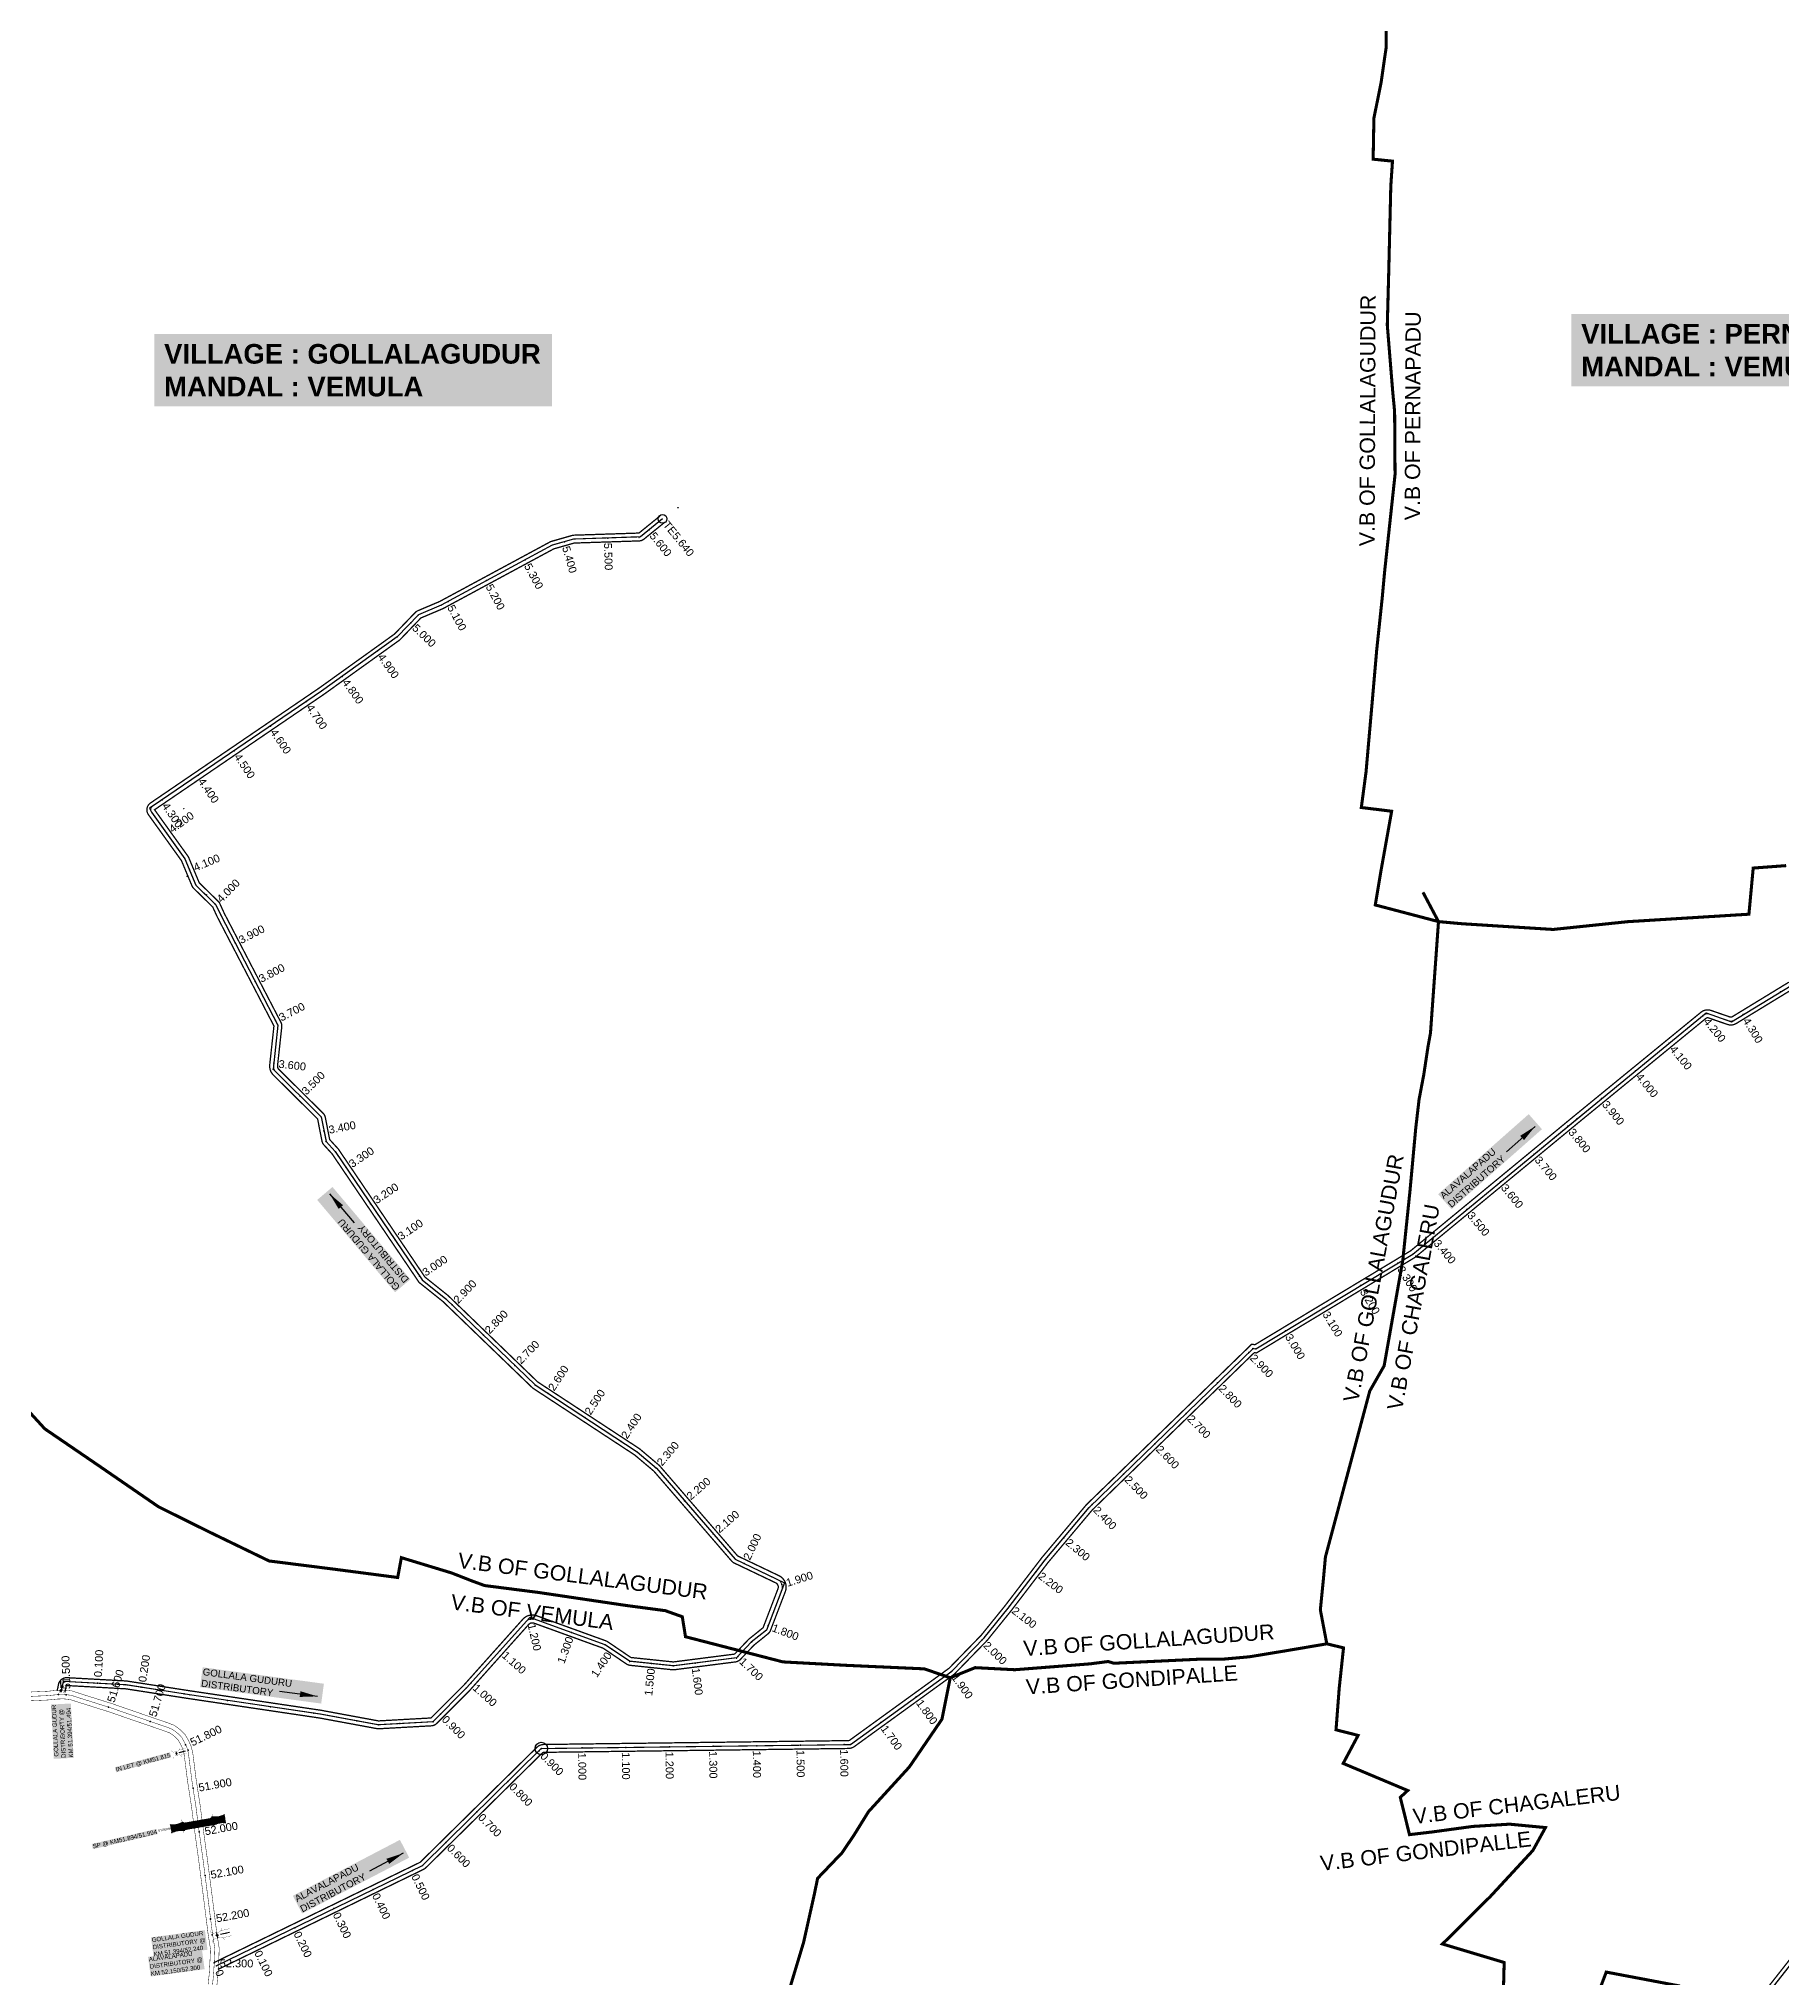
# Model space of a CAD drawing. Header units: inches. Extents: x 174104 to 230935, y 1583276 to 1631460.
# Drawn here: x 210853 to 214844, y 1591893 to 1596332 of the extents above; entities that cross this region are included whole.
import ezdxf
from ezdxf.enums import TextEntityAlignment as Align

# ---------------------------------------------------------------- set-up
doc = ezdxf.new("R2010")
doc.units = ezdxf.units.IN
doc.header["$LTSCALE"] = 15
doc.header["$MEASUREMENT"] = 0
doc.linetypes.add('HIDDEN2', pattern=[0.1875, 0.125, -0.0625])
for name, color, linetype in [('BLOCK', 72, 'Continuous'), ('CANAL1', 7, 'Continuous'), ('CSMark', 72, 'Continuous'), ('PAPER SIZE', 5, 'Continuous'), ('STRUCTURE', 5, 'Continuous'), ('TEXT', 1, 'Continuous'), ('text2', 7, 'Continuous'), ('VB', 72, 'Continuous'), ('VILLAGE BOUNDRY', 5, 'Continuous')]:
    doc.layers.add(name, color=color, linetype=linetype)
doc.styles.add('FONT1', font='Arial')
doc.styles.get("Standard").update_dxf_attribs({"font": 'arial.ttf'})
doc.dimstyles.get("Standard").update_dxf_attribs({"dimtxt": 0.18, "dimasz": 0.18, "dimexe": 0.18, "dimexo": 0.0625, "dimgap": 0.09, "dimtad": 0, "dimtih": 1, "dimtoh": 1, "dimdec": 4, "dimzin": 0, "dimdsep": 46, "dimtxsty": 'Standard', "dimcen": 0.09, "dimadec": 0, "dimazin": 0, "dimtfac": 1, "dimtdec": 4, "dimtofl": 0, "dimtmove": 0, "dimatfit": 3, "dimfxl": 1, "dimtolj": 1, "dimtzin": 0, "dimarcsym": 0})

# ---------------------------------------------------------------- blocks, each defined once
blk = doc.blocks.new('CIRCLE-BOX')
for p, q in [((-0.5, 0), (0.5, 0)), ((0, 0.5), (0, -0.5))]:
    blk.add_line(p, q)
blk.add_circle((0, 0), 0.2)
blk = doc.blocks.new('OT')
at = {"layer": 'STRUCTURE', "color": 190}
for points, const_width in [([(769751.4, 1706595.8), (769729.4, 1706595.8)], 0.5), ([(769751.4, 1706579), (769729.4, 1706579)], 0.5), ([(769775.2, 1706601.8), (769775.2, 1706597.8), (769769.2, 1706593.8), (769761.8, 1706593.8), (769754.4, 1706593.8), (769748.4, 1706597.8), (769748.4, 1706601.8)], 0.5), ([(769748.4, 1706573), (769748.4, 1706577), (769754.4, 1706581), (769761.8, 1706581), (769761.8, 1706581), (769761.8, 1706581), (769769.2, 1706581), (769775.2, 1706577), (769775.2, 1706573)], 0.5), ([(769761.8, 1706593.8), (769761.8, 1706581)], 2.5)]:
    blk.add_lwpolyline(points, dxfattribs=dict(at, const_width=const_width))
at = {"layer": 'STRUCTURE', "color": 0}
blk.add_circle((769761.8, 1706587.4), 1.87, dxfattribs=at)
blk.add_leader([(769732.6, 1706587.4), (769753.8, 1706587.4)], dimstyle='Standard', override={"dimasz": 10, "dimgap": 0.09, "dimtad": 0}, dxfattribs=at)
blk = doc.blocks.new('SP')
at = {"layer": 'STRUCTURE'}
h = blk.add_hatch(dxfattribs=at)
h.set_pattern_fill('DASH', color=256, scale=8, style=0)
edge = h.paths.add_edge_path()
edge.add_spline(control_points=[(769825.7, 1706742.1), (769825.3, 1706741.8), (769823.8, 1706740.8), (769820.9, 1706740.3), (769817, 1706739.7), (769811.4, 1706738.9), (769804, 1706739.7), (769798.4, 1706741), (769795.6, 1706741.6)], knot_values=[0, 0, 0, 0, 1.613557, 5.24513, 8.624976, 13.470124, 22.190216, 30.746377, 30.746377, 30.746377, 30.746377], degree=3, periodic=0)
edge.add_line((769795.6, 1706741.6), (769792.6, 1706739.6))
edge.add_line((769792.6, 1706739.6), (769732.6, 1706739.6))
edge.add_line((769732.6, 1706739.6), (769729.6, 1706741.6))
edge.add_spline(control_points=[(769729.6, 1706741.6), (769726.9, 1706740.9), (769721.3, 1706739.5), (769713.9, 1706738.5), (769708.3, 1706739.1), (769704.4, 1706739.6), (769701.5, 1706740), (769700, 1706741), (769699.5, 1706741.3)], knot_values=[0, 0, 0, 0, 8.556161, 17.276253, 22.121402, 25.501247, 29.13282, 30.746377, 30.746377, 30.746377, 30.746377], degree=3, periodic=0)
edge.add_line((769699.5, 1706741.3), (769699.5, 1706722.1))
edge.add_spline(control_points=[(769699.5, 1706722.1), (769700, 1706722.4), (769701.4, 1706723.4), (769704.3, 1706724), (769708.2, 1706724.5), (769713.8, 1706725.3), (769721.2, 1706724.5), (769726.8, 1706723.3), (769729.6, 1706722.6)], knot_values=[0, 0, 0, 0, 1.613557, 5.24513, 8.624976, 13.470124, 22.190216, 30.746377, 30.746377, 30.746377, 30.746377], degree=3, periodic=0)
edge.add_line((769729.6, 1706722.6), (769732.6, 1706724.6))
edge.add_line((769732.6, 1706724.6), (769792.6, 1706724.6))
edge.add_line((769792.6, 1706724.6), (769795.6, 1706722.6))
edge.add_spline(control_points=[(769795.6, 1706722.6), (769798.4, 1706723.3), (769803.9, 1706724.8), (769811.3, 1706725.8), (769817, 1706725.1), (769820.9, 1706724.7), (769823.8, 1706724.2), (769825.2, 1706723.3), (769825.7, 1706723)], knot_values=[0, 0, 0, 0, 8.556161, 17.276253, 22.121402, 25.501247, 29.13282, 30.746377, 30.746377, 30.746377, 30.746377], degree=3, periodic=0)
edge.add_line((769825.7, 1706723), (769825.7, 1706742.1))
h.paths.add_polyline_path([(769764.2, 1706732.1, -1), (769761.1, 1706732.1, -1)], flags=0)
h.paths.add_polyline_path([(769761.1, 1706732.1, 1), (769764.2, 1706732.1, 1)], flags=16)
at = {"layer": 'STRUCTURE', "const_width": 0.628}
for points in [[(769726.6, 1706747.6), (769726.6, 1706743.6), (769732.6, 1706739.6), (769792.6, 1706739.6), (769798.6, 1706743.6), (769798.6, 1706747.6)], [(769726.6, 1706716.6), (769726.6, 1706720.6), (769732.6, 1706724.6), (769792.6, 1706724.6), (769798.6, 1706720.6), (769798.6, 1706716.6)]]:
    blk.add_lwpolyline(points, dxfattribs=at)
at = {"layer": 'STRUCTURE', "color": 3}
blk.add_lwpolyline([(769732.6, 1706724.6), (769792.6, 1706724.6)], dxfattribs=at)
blk.add_lwpolyline([(769732.6, 1706724.6), (769792.6, 1706724.6)], dxfattribs=at)
at = {"layer": 'STRUCTURE', "color": 0}
blk.add_circle((769762.6, 1706732.1), 1.55, dxfattribs=at)
at = {"layer": 'STRUCTURE'}
for points in [[(769699.5, 1706741.3), (769700.9, 1706740.5), (769704.4, 1706739.6), (769707.8, 1706739.2), (769712.6, 1706738.8), (769721.3, 1706739.7), (769729.6, 1706741.6)], [(769699.5, 1706722.1), (769700.9, 1706723), (769704.4, 1706724), (769707.7, 1706724.5), (769712.5, 1706725), (769721.2, 1706724.4), (769729.6, 1706722.6)], [(769825.7, 1706742.1), (769824.3, 1706741.3), (769820.8, 1706740.3), (769817.5, 1706739.8), (769812.7, 1706739.2), (769804, 1706739.9), (769795.6, 1706741.6)], [(769825.7, 1706723), (769824.3, 1706723.8), (769820.8, 1706724.7), (769817.4, 1706725.1), (769812.6, 1706725.5), (769803.9, 1706724.6), (769795.6, 1706722.6)]]:
    blk.add_spline(points, degree=3, dxfattribs=at)
at = {"layer": 'STRUCTURE', "color": 0}
blk.add_text('STREAM', height=5, dxfattribs=at).set_placement((769684.3, 1706732.1), align=Align.MIDDLE_CENTER)
for points in [[(769727.4, 1706732.1), (769700.8, 1706732.1)], [(769824.4, 1706732.1), (769800.5, 1706732.1)]]:
    blk.add_leader(points, dimstyle='Standard', override={"dimasz": 10, "dimgap": 0.09, "dimtad": 0}, dxfattribs=at)

msp = doc.modelspace()

# ---------------------------------------------------------------- linework, layer by layer
at = {"layer": 'CANAL1', "color": 200, "linetype": 'ByBlock', "ltscale": 40, "const_width": 3}
for points in [[(210895.19705, 1592548.87297), (210898.41435, 1592563.99427, -0.369754253), (210918.05229, 1592579.01097), (211053.00997, 1592571.51332, -0.0244862461), (211054.85967, 1592571.3194), (211199.84907, 1592548.89836), (211499.48002, 1592504.3789), (211631.07475, 1592480.04629), (211751.56587, 1592486.79379), (211826.4594, 1592561.68732), (211961.78135, 1592712.9295, -0.3061898991), (211993.27216, 1592720.85798), (212151.89116, 1592663.38732, -0.0622282074), (212156.08736, 1592661.24574), (212209.18322, 1592625.21641), (212306.39474, 1592615.05998), (212446.68692, 1592633.02127), (212478.02859, 1592665.93002, -0.032891302), (212479.86579, 1592667.62115), (212511.96166, 1592693.48391), (212546.00198, 1592782.48089, 0.3908353252), (212540.47077, 1592796.33558), (212446.0032, 1592841.47938, -0.1032763158), (212439.82828, 1592846.18933), (212261.65834, 1593052.07459), (212218.11239, 1593088.77062), (211984.35963, 1593242.13645), (211779.05326, 1593440.03177), (211724.31192, 1593483.82484), (211524.91308, 1593778.41409), (211506.24158, 1593798.86382, -0.1373581421), (211501.62908, 1593808.01278), (211491.70157, 1593858.55279), (211390.51412, 1593958.82035, -0.2284669903), (211382.09685, 1593982.55972), (211391.75794, 1594071.26608), (211261.91149, 1594321.04703), (211251.51362, 1594343.7333), (211208.16133, 1594386.14315, -0.1007376071), (211203.90946, 1594392.4173), (211180.08913, 1594449.5861), (211104.29241, 1594555.07184, -0.4332242846), (211109.65219, 1594582.27085), (211110.07927, 1594582.53777), (211495.84388, 1594845.37739), (211668.08379, 1594968.83259), (211715.08703, 1595017.75432, -0.1016365247), (211721.38486, 1595022.08901), (211771.1017, 1595043.12305), (212025.58774, 1595180.38521), (212076.59604, 1595194.95901), (212227.67984, 1595199.8848), (212276.11889, 1595239.2211)], [(210912.80295, 1592545.12703), (210916.19852, 1592561.0862), (211052.06043, 1592553.53832), (211197.15093, 1592531.10164), (211496.51998, 1592486.6211), (211629.92525, 1592461.95371), (211752.19108, 1592468.8006, 0.1844130166), (211764.56377, 1592474.33585), (211839.5406, 1592549.31268), (211975.19569, 1592700.92719, -0.3061898991), (211987.14048, 1592703.93454), (212145.87695, 1592646.42133), (212198.86838, 1592610.46286, 0.1236492458), (212207.56258, 1592607.28776), (212304.40872, 1592597.16951, 0.0579233787), (212308.79588, 1592597.22048), (212448.62052, 1592615.1219, 0.1722870749), (212459.96631, 1592620.86463), (212491.10849, 1592653.56392), (212523.04549, 1592679.29866, 0.1325712781), (212528.87025, 1592687.30553), (212562.81415, 1592776.05043, 0.3908353252), (212548.23189, 1592812.57643), (212453.57593, 1592857.81024), (212274.34166, 1593064.92541), (212228.88761, 1593103.22938), (211995.64037, 1593256.26355), (211790.94674, 1593453.56823), (211737.68808, 1593496.17516), (211539.08692, 1593789.58591), (211519.34552, 1593811.20745), (211509.42325, 1593861.72081, 0.1501138583), (211504.15307, 1593871.55489), (211403.18379, 1593971.60626, -0.2284669903), (211399.99103, 1593980.61085), (211409.61935, 1594069.01628, 0.1480368161), (211407.58926, 1594079.83702), (211278.08851, 1594328.95297), (211266.48638, 1594354.2667), (211220.60313, 1594399.15249), (211195.91087, 1594458.4139), (211118.28766, 1594566.44156), (211119.92073, 1594567.46223), (211506.15612, 1594830.62261), (211679.91621, 1594955.16741), (211728.20922, 1595005.43156), (211778.8983, 1595026.87695), (212032.41226, 1595163.61479), (212079.40396, 1595177.04099), (212227.92991, 1595181.88339, 0.1638098036), (212239.28829, 1595186.12409), (212287.46601, 1595225.24816)], [(211255.56094, 1591927.09221), (211725.84993, 1592156.01595, 0.0814245293), (211727.43499, 1592157.1368), (211993.38294, 1592419.17375, -0.1936889339), (212009.92227, 1592426.07601), (212707.13038, 1592434.93883, 0.1547251941), (212710.57318, 1592436.07869), (212938.09301, 1592600.83443), (213011.26284, 1592675.98183), (213065.92717, 1592743.56681), (213150.98064, 1592854.63664), (213252.4062, 1592975.14226), (213630.99429, 1593342.6251), (213638.20071, 1593341.42403), (213994.78615, 1593556.36581), (214370.28906, 1593865.95597), (214659.82732, 1594102.67306, -0.2599863057), (214682.84196, 1594106.78144), (214726.25785, 1594091.81045, 0.2236230464), (214731.33945, 1594092.36114), (214861.0731, 1594171.53682)], [(211263.43906, 1591910.90779), (211733.72806, 1592139.83154, 0.0814245293), (211740.06828, 1592144.31495), (212006.01623, 1592406.3519, -0.1936889339), (212010.15106, 1592408.07746), (212707.35918, 1592416.94028, 0.1547251941), (212721.13035, 1592421.49973), (212949.90699, 1592587.16557), (213024.73716, 1592664.01817), (213080.07283, 1592732.43319), (213165.01936, 1592843.36336), (213265.5938, 1592962.85774), (213637.00571, 1593323.3749), (213641.79929, 1593322.57597), (214005.21385, 1593541.63419), (214381.71094, 1593852.04403), (214671.22047, 1594088.73763, -0.2599863057), (214676.97413, 1594089.76473), (214720.39002, 1594074.79374, 0.2236230464), (214740.7164, 1594076.99648), (214870.9269, 1594156.46318)], [(214243.46185, 1590568.84605), (214246.82457, 1590578.93421, 0.0502541889), (214247.30876, 1590581.08602), (214260.07467, 1590686.15929), (214286.0885, 1590874.25931), (214327.74346, 1591162.86869, -0.0608241317), (214329.58348, 1591169.6532), (214399.60331, 1591341.78527, -0.0699871077), (214403.66015, 1591348.77177), (214899.98725, 1591980.64201)]]:
    msp.add_lwpolyline(points, format="xyb", dxfattribs=at)
at = {"layer": 'CANAL1', "color": 1, "linetype": 'HIDDEN2', "ltscale": 5, "const_width": 2}
for points in [[(210904, 1592547), (210907.2173, 1592562.1213, -0.369754253), (210917.55306, 1592570.02483), (211052.51074, 1592562.52718, -0.0244862461), (211053.48426, 1592562.42511), (211198.5, 1592540), (211498, 1592495.5), (211630.5, 1592471), (211751.68787, 1592477.78652, 0.1844130166), (211758.19981, 1592480.69981), (211833, 1592555.5), (211968.48852, 1592706.92835, -0.3061898991), (211990.20632, 1592712.39626), (212148.82532, 1592654.92561, -0.0622282074), (212151.03385, 1592653.79846), (212203.92189, 1592617.91014, 0.1236492458), (212208.49779, 1592616.23904), (212305.34393, 1592606.12078, 0.0579233787), (212307.65296, 1592606.14761), (212447.4776, 1592624.04904, 0.1722870749), (212453.44907, 1592627.07152), (212484.54584, 1592659.72313, -0.032891302), (212485.51278, 1592660.6132), (212517.3985, 1592686.30662, 0.1325712781), (212520.46416, 1592690.52076), (212554.40806, 1592779.26566, 0.3908353252), (212544.35133, 1592804.456), (212449.88375, 1592849.5998, -0.1032763158), (212446.6338, 1592852.07872), (212268, 1593058.5), (212223.5, 1593096), (211990, 1593249.2), (211785, 1593446.8), (211731, 1593490), (211532, 1593784), (211512.88795, 1593804.93225, -0.1373581421), (211510.46031, 1593809.74749), (211500.59202, 1593859.9861, 0.1501138583), (211497.81823, 1593865.16193), (211396.84896, 1593965.21331, -0.2284669903), (211391.04394, 1593981.58528), (211400.67226, 1594069.99072, 0.1480368161), (211399.60379, 1594075.68585), (211270, 1594325), (211259, 1594349), (211214.45498, 1594392.57665, -0.1007376071), (211212.21715, 1594395.87884), (211188, 1594454), (211111.60124, 1594560.32359, -0.4332242846), (211114.42218, 1594574.63886), (211115, 1594575), (211501, 1594838), (211674, 1594962), (211721.57697, 1595011.51889, -0.1016365247), (211724.89162, 1595013.8003), (211775, 1595035), (212029, 1595172), (212078, 1595186), (212227.63664, 1595190.87861, 0.1638098036), (212233.61473, 1595193.11055), (212281.79245, 1595232.23463)], [(211259.5, 1591919), (211729.78899, 1592147.92374, 0.0814245293), (211733.75164, 1592150.72588), (211999.69958, 1592412.76283, -0.1936889339), (212010.03667, 1592417.07674), (212707.24478, 1592425.93955, 0.1547251941), (212715.85176, 1592428.78921), (212944, 1592594), (213018, 1592670), (213073, 1592738), (213158, 1592849), (213259, 1592969), (213634, 1593333), (213640, 1593332), (214000, 1593549), (214376, 1593859), (214665.5239, 1594095.70535, -0.2599863057), (214679.90805, 1594098.27309), (214723.32393, 1594083.30209, 0.2236230464), (214736.02793, 1594084.67881), (214866, 1594164)], [(214252, 1590566), (214255.36272, 1590576.08816, 0.0502541889), (214256.24306, 1590580.00055), (214269, 1590685), (214295, 1590873), (214336.65116, 1591161.58304, -0.0608241317), (214337.92014, 1591166.26201), (214407.93997, 1591338.39409, -0.0699871077), (214410.73779, 1591343.21236), (214907, 1591975)]]:
    msp.add_lwpolyline(points, format="xyb", dxfattribs=at)
at = {"layer": 'CANAL1', "color": 1, "ltscale": 4, "const_width": 1}
for points in [[(210812.10782, 1592545.26728), (210872.08521, 1592547.85096), (210894.82879, 1592550.08172), (210910.27807, 1592550.59634), (210928.44007, 1592548.81104), (210978.06674, 1592533.03566), (211019.78089, 1592519.97473), (211083.43002, 1592497.94777), (211146.88037, 1592476.23541), (211162.9657, 1592470.12487), (211171.85765, 1592463.92048), (211179.65414, 1592457.5621), (211188.35556, 1592448.63682), (211195.48482, 1592436.24589), (211201.68497, 1592423.00367), (211205.72229, 1592407.75992), (211208.2947, 1592387.55287), (211213.49394, 1592346.31582), (211223.0185, 1592284.72165), (211228.10207, 1592244.58721), (211239.09729, 1592164.59619), (211250.26441, 1592078.24814), (211261.04648, 1591992.78523), (211266.3255, 1591959.49239), (211265.74953, 1591940.95037), (211264.87769, 1591922.83516), (211263.50249, 1591899.76097), (211261.12581, 1591875.03017)], [(210812.85018, 1592525.28072), (210873.49279, 1592527.89304), (210896.13921, 1592530.11428), (210909.62993, 1592530.56366), (210924.38793, 1592529.11296), (210972.04926, 1592513.96234), (211013.52111, 1592500.97727), (211076.92198, 1592479.03623), (211140.08963, 1592457.42059), (211153.5503, 1592452.30713), (211159.79835, 1592447.94752), (211166.12986, 1592442.7839), (211172.27644, 1592436.47918), (211177.72918, 1592427.00211), (211182.81103, 1592416.14833), (211186.04971, 1592403.92008), (211188.4533, 1592385.03913), (211193.68606, 1592343.53618), (211203.2115, 1592281.93635), (211208.27393, 1592241.96879), (211219.27271, 1592161.95181), (211230.42559, 1592075.71386), (211241.24352, 1591989.96677), (211246.2765, 1591958.22561), (211245.76447, 1591941.74163), (211244.90631, 1591923.91084), (211243.55951, 1591901.31303), (211241.21219, 1591876.88783)]]:
    msp.add_lwpolyline(points, dxfattribs=at)
at = {"layer": 'CANAL1', "color": 1, "linetype": 'HIDDEN2', "ltscale": 4, "const_width": 1}
msp.add_lwpolyline([(210812.479, 1592535.274), (210872.789, 1592537.872), (210895.484, 1592540.098), (210909.954, 1592540.58), (210926.414, 1592538.962), (210975.058, 1592523.499), (211016.651, 1592510.476), (211080.176, 1592488.492), (211143.485, 1592466.828), (211158.258, 1592461.216), (211165.828, 1592455.934), (211172.892, 1592450.173), (211180.316, 1592442.558), (211186.607, 1592431.624), (211192.248, 1592419.576), (211195.886, 1592405.84), (211198.374, 1592386.296), (211203.59, 1592344.926), (211213.115, 1592283.329), (211218.188, 1592243.278), (211220.58961, 1592225.80613), (211229.185, 1592163.274), (211240.345, 1592076.981), (211246.71879, 1592026.45988), (211251.145, 1591991.376), (211256.301, 1591958.859), (211255.757, 1591941.346), (211254.892, 1591923.373), (211253.531, 1591900.537), (211251.169, 1591875.959)], dxfattribs=at)
at = {"layer": 'CSMark', "linetype": 'Continuous'}
for p in [(212057.10665, 1595180.03047), (212156.22902, 1595188.5505), (212250.73914, 1595207.01691), (211966.71389, 1595138.40474), (211878.70019, 1595090.93278), (211790.68648, 1595043.46082), (211705.14504, 1594994.41626), (211629.2594, 1594929.93159), (211547.98139, 1594871.67452), (211466.12831, 1594814.24027), (211383.48746, 1594757.93317), (211300.84662, 1594701.62606), (211218.20577, 1594645.31896), (211135.56492, 1594589.01185), (211145.49333, 1594513.15622), (211198.44454, 1594428.93309), (211257.47031, 1594350.49644), (211302.96003, 1594261.59598), (211349.08422, 1594172.86853), (214842.03743, 1594149.37578), (211395.2084, 1594084.14109), (214664.42329, 1594094.80553), (214756.67823, 1594097.28157), (214587.00426, 1594031.51024), (211391.51345, 1593985.89623), (214509.58523, 1593968.21495), (211452.03763, 1593910.52635), (214432.16619, 1593904.91966), (214354.81897, 1593841.53691), (211506.29535, 1593830.95094), (211556.9923, 1593747.07671), (214277.66149, 1593777.92304), (214200.50402, 1593714.30917), (211613.04597, 1593664.26375), (214123.34655, 1593650.6953), (211669.09964, 1593581.45079), (214046.18908, 1593587.08142), (213965.62534, 1593528.27972), (211725.15331, 1593498.63783), (213879.98119, 1593476.65533), (211799.69896, 1593432.63164), (213794.33703, 1593425.03093), (211871.69718, 1593363.23238), (213708.69287, 1593373.40654), (213624.1624, 1593323.45097), (211943.69539, 1593293.83312), (212019.8376, 1593229.62347), (213552.40715, 1593253.80054), (212103.44804, 1593174.76643), (213480.65189, 1593184.1501), (212187.05847, 1593119.90939), (213408.89663, 1593114.49966), (212266.63997, 1593059.64609), (213337.14138, 1593044.84923), (212332.27384, 1592984.22801), (213265.38612, 1592975.19879), (212397.71151, 1592908.61114), (213200.33703, 1592899.30143), (212468.94139, 1592840.49261), (213137.17478, 1592821.80471), (212554.81135, 1592792.39565), (213076.37669, 1592742.40955), (211978.91943, 1592713.08563), (212073.44682, 1592682.23666), (212523.46488, 1592698.36601), (211910.01451, 1592641.57504), (212165.38265, 1592644.06178), (213013.1254, 1592664.99365), (212256.73974, 1592611.19883), (212356.07465, 1592612.34693), (212454.157, 1592627.81485), (212943.26128, 1592593.46507), (210987.81838, 1592566.1212), (211087.31083, 1592557.1942), (211843.33502, 1592567.0509), (211186.13619, 1592541.91193), (211285.03922, 1592527.14192), (211383.95335, 1592512.44516), (212862.26707, 1592534.81409), (211482.86748, 1592497.7484), (211581.28949, 1592480.0993), (211680.37715, 1592473.79312), (211773.24916, 1592495.74916), (212781.27286, 1592476.1631), (212097.27709, 1592418.18573), (212197.26901, 1592419.45681), (212297.26093, 1592420.72789), (212397.25286, 1592421.99898), (212497.24478, 1592423.27006), (212597.2367, 1592424.54114), (212697.22862, 1592425.81223), (211998.79256, 1592411.86914), (211927.56005, 1592341.68417), (211856.32754, 1592271.4992), (211785.09504, 1592201.31423), (211709.06695, 1592137.83682), (211619.15356, 1592094.06946), (211529.24017, 1592050.30209), (211439.32678, 1592006.53473), (211349.41339, 1591962.76736)]:
    msp.add_point(p, dxfattribs=at)
at = {"layer": 'text2', "linetype": 'Continuous'}
msp.add_lwpolyline([(212281.79245, 1595232.23463), (212231.00138, 1595190.98831), (212078, 1595186), (212029, 1595172), (211775, 1595035), (211723, 1595013), (211674, 1594962), (211501, 1594838), (211115, 1594575), (211107, 1594570), (211111.09492, 1594561.02825), (211188, 1594454), (211213, 1594394), (211259, 1594349), (211270, 1594325), (211270, 1594325), (211401, 1594073), (211390, 1593972), (211500, 1593863), (211511, 1593807), (211532, 1593784), (211731, 1593490), (211785, 1593446.8), (211990, 1593249.2), (212223.5, 1593096), (212268, 1593058.5), (212448, 1592850.5), (212561, 1592796.5), (212519.5, 1592688), (212485, 1592660.2), (212451, 1592624.5), (212306.5, 1592606), (212206, 1592616.5), (212150, 1592654.5), (211977.5, 1592717), (211833, 1592555.5), (211755.5, 1592478), (211630.5, 1592471), (211498, 1592495.5), (211198.5, 1592540), (211053, 1592562.5), (210909, 1592570.5), (210904, 1592547)], dxfattribs=at)
at = {"layer": 'text2', "color": 0, "linetype": 'Continuous'}
for points in [[(211259.5, 1591919), (211732, 1592149), (212004, 1592417), (212712, 1592426), (212944, 1592594), (213018, 1592670), (213073, 1592738), (213158, 1592849), (213259, 1592969), (213634, 1593333), (213640, 1593332), (214000, 1593549), (214376, 1593859), (214672, 1594101), (214730, 1594081), (214866, 1594164)], [(214252, 1590566), (214256, 1590578), (214269, 1590685), (214295, 1590873), (214337, 1591164), (214409, 1591341), (214907, 1591975)]]:
    msp.add_lwpolyline(points, dxfattribs=at)
at = {"layer": 'text2', "linetype": 'Continuous'}
for centre, radius in [((212281.79245, 1595232.23463), 10.01338), ((212004, 1592417), 14.2598)]:
    msp.add_circle(centre, radius, dxfattribs=at)
at = {"layer": 'text2'}
for p in [(210898.12704, 1592540.18604), (211195, 1592413, 79), (211218.01607, 1592244.63535), (211220.58961, 1592225.80613), (211246.71879, 1592026.45988), (211250, 1591990, 83)]:
    msp.add_point(p, dxfattribs=at)
at = {"layer": 'text2', "color": 3, "linetype": 'Continuous'}
for p in [(210916.09552, 1592539.9763), (211012.98679, 1592511.62329), (211108.64928, 1592478.7486), (211189.54884, 1592425.34085), (211206.5212, 1592325.97032), (211233.9793, 1592126.20284), (211246.71211, 1592026.51282), (211255.02662, 1591926.17023)]:
    msp.add_point(p, dxfattribs=at)
at = {"layer": 'VILLAGE BOUNDRY', "linetype": 'HIDDEN2', "ltscale": 20, "const_width": 7}
for points in [[(213939.69552, 1596397.16212), (213938.65097, 1596310.52957), (213927.14645, 1596230.75852), (213910.76437, 1596149.87897), (213909.03737, 1596055.97299), (213953.35843, 1596051.43261), (213949.46726, 1595994.66768), (213944.82282, 1595800.90319), (213941.44377, 1595676.10343), (213954.14304, 1595520.25727), (213958.20184, 1595478.3396), (213958.20184, 1595478.3396), (213958.20184, 1595478.3396), (213959.20929, 1595333.85292), (213959.20929, 1595333.85292), (213935.34398, 1595111.90908), (213929.89811, 1595052.16984), (213917.13385, 1594931.56914), (213906.79277, 1594812.23808), (213892.7237, 1594652.56946), (213881.94782, 1594571.48485), (213951.41893, 1594562.95575), (213926.48526, 1594423.85888), (213913.93258, 1594348.35676), (214058.71536, 1594310.21821)], [(214023.12847, 1594377.38827), (214058.71536, 1594310.21821), (214113.42397, 1594305.26649), (214321.22908, 1594292.26603), (214491.89221, 1594310.05694), (214769.58903, 1594327.1833), (214779.4371, 1594432.82251), (214854.91844, 1594438.44176)], [(214205.85854, 1591803.51995), (214209.09614, 1591926.8902), (214067.82882, 1591969.2494), (214177.97911, 1592078.52798), (214274.91248, 1592183.47915), (214303.6607, 1592235.81271), (214221.53133, 1592243.60061), (214137.15868, 1592238.4442), (214043.60279, 1592225.66165), (213992.26092, 1592219.63585), (213971.20623, 1592305.01117), (213988.16177, 1592320.66141), (213840.45459, 1592382.7287), (213874.53949, 1592446.85936), (213824.03435, 1592459.6907), (213831.32957, 1592555.19491), (213841.18406, 1592647.32997), (213802.89047, 1592656.52934), (213707.40205, 1592640.32532), (213802.89047, 1592656.52934), (213788.13881, 1592734.34931), (213794.91843, 1592802.09937), (213799.75462, 1592855.40766), (213901.30133, 1593235.56291), (213934.1919, 1593292.94741), (213977.34255, 1593537.28158), (213978.27383, 1593547.82082), (213993.39506, 1593693.72172), (214006.53585, 1593836.68485), (214014.20822, 1593902.99587), (214024.94774, 1593959.64121), (214034.76901, 1594024.5224), (214040.32532, 1594054.95621), (214058.71536, 1594310.21821)], [(210815.98518, 1593204.60998), (210867.04981, 1593148.74935), (210990.33292, 1593064.56786), (211127.36835, 1592970.38057), (211241.02236, 1592913.93315), (211380.57581, 1592846.30123), (211527.54452, 1592827.70821), (211527.54452, 1592827.70821), (211675.14443, 1592808.41765), (211683.55076, 1592853.81371), (211798.49336, 1592818.85737), (211846.47606, 1592800.09802), (211874.06028, 1592789.99331), (211997.5003, 1592774.18933), (212197.66889, 1592744.46493), (212288.08096, 1592732.44561), (212326.87188, 1592718.58584), (212334.26362, 1592672.79923), (212557.38768, 1592615.15766), (212701.30259, 1592607.34835), (212881.16145, 1592599.22863), (212940.5152, 1592578.90024)], [(212557.43255, 1591815.86791), (212604.79597, 1591973.32238), (212628.89592, 1592081.3427), (212636.81151, 1592119.59499), (212692.85767, 1592178.19361), (212720.09037, 1592218.54968), (212753.42418, 1592272.30464), (212846.7713, 1592374.48721), (212921.57259, 1592483.93059), (212940.5152, 1592578.90024), (212940.5152, 1592578.90024), (212997.58843, 1592601.98662), (213088.55663, 1592597.22426), (213260.88791, 1592610.68741), (213302.33993, 1592616.0426), (213315.33245, 1592612.07748), (213364.18086, 1592614.36463), (213508.14855, 1592621.20512), (213568.54452, 1592621.73174), (213625.67068, 1592626.87636), (213707.40205, 1592640.32532), (213802.89047, 1592656.52934)], [(214612.03372, 1591872.90325), (214442.86467, 1591904.93847), (214398.84935, 1591788.42796)]]:
    msp.add_lwpolyline(points, dxfattribs=at)

# ---------------------------------------------------------------- block references
at = {"layer": 'BLOCK'}
for p in [(212317, 1595258, 89.068), (212228, 1595190, 89.171), (211775, 1595035, 91.639), (211723, 1595013, 91.641), (211674, 1594962, 91.648), (211185, 1594569, 91.639), (211193, 1594414, 89.38), (211237, 1594372, 91.075), (211270, 1594325, 90.025), (211401, 1594073, 89.44), (214672, 1594101, 88.763), (214730, 1594081, 89.172), (211390, 1593972, 89.517), (211500, 1593863, 89.321), (214376, 1593859, 89.129), (211511, 1593807, 89.511), (211532, 1593784, 89.745), (214000, 1593549, 89.429), (211731, 1593490, 89.497), (211785, 1593447, 89.342), (213634, 1593333, 89.143), (213640, 1593332, 89.14), (211990, 1593249, 89.351), (212223, 1593096, 89.366), (212268, 1593059, 89.605), (213259, 1592969, 89.248), (212448, 1592851, 89.44), (213158, 1592849, 89.113), (212561, 1592797, 89.707), (213073, 1592738, 89.139), (211978, 1592717, 90.384), (212519, 1592688, 89.742), (212150, 1592654, 89.915), (212485, 1592660, 89.692), (213018, 1592670, 89.136), (212206, 1592616, 89.681), (212307, 1592606, 89.665), (212451, 1592624, 89.692), (212944, 1592594, 89.059), (210909, 1592571, 90.242), (211053, 1592563, 90.208), (211833, 1592556, 89.973), (210904, 1592547, 90.197), (211199, 1592540, 90.047), (211498, 1592496, 89.953), (211631, 1592471, 89.921), (211756, 1592478, 89.987), (212004, 1592417), (212712, 1592426, 89.106), (211732, 1592149, 89.136), (211260, 1591919, 88.763)]:
    msp.add_blockref('CIRCLE-BOX', p, dxfattribs=at)
at = {"layer": 'STRUCTURE', "color": 0}
for p, xscale, yscale, zscale, rotation in [((-1009508.79348, 2070074.52261), 0.7000000000000005, 0.7000000000000005, 0.7000000000000005, 272.9084585198758), ((417061.63105, 2886640.84171, 79), 0.7, 0.7, 0.7, 195.2387712588895)]:
    msp.add_blockref('OT', p, dxfattribs=dict(at, xscale=xscale, yscale=yscale, zscale=zscale, rotation=rotation))
for name, p, rotation in [('SP', (-251975.68704, -221844.84159), 9.9527417520177), ('OT', (573375.0474, 3428792.80267), 193.1254475419643)]:
    msp.add_blockref(name, p, dxfattribs=dict(at, rotation=rotation))

# ---------------------------------------------------------------- texts
at = {"layer": 'CSMark', "color": 1, "linetype": 'Continuous', "style": 'FONT1'}
for s, rotation, p in [('TE5.640', 309.07930013, (212288.7268, 1595223.69561)), ('5.400', 285.94539579, (212060.12858, 1595169.45371)), ('5.500', 271.86735411, (212156.58747, 1595177.55634)), ('5.600', 309.07930013, (212257.67349, 1595198.47789)), ('5.300', 298.34109543, (211971.93581, 1595128.72323)), ('5.200', 298.34109543, (211883.9221, 1595081.25127)), ('5.100', 298.34109543, (211795.90839, 1595033.77931)), ('5.000', 316.1457629, (211713.07719, 1594986.79518)), ('4.900', 305.63155403, (211635.66767, 1594920.99101)), ('4.800', 305.63155408, (211554.38967, 1594862.73394)), ('4.700', 304.26844941, (211472.32209, 1594805.14978)), ('4.600', 304.26844941, (211389.68124, 1594748.84267)), ('4.500', 304.26844941, (211307.0404, 1594692.53557)), ('4.400', 304.26844941, (211224.39955, 1594636.22846)), ('4.300', 304.26844946, (211141.7587, 1594579.92136)), ('4.200', 35.69911261, (211154.42635, 1594519.57504)), ('4.100', 22.61986495, (211208.59839, 1594433.16386)), ('4.000', 45.62959888, (211265.16254, 1594358.35961)), ('3.900', 27.46727238, (211312.72005, 1594266.66964)), ('3.800', 27.46727245, (211358.84423, 1594177.94219)), ('3.700', 27.46727238, (211404.96842, 1594089.21475)), ('4.200', 309.26831881, (214671.38577, 1594086.28943)), ('4.300', 301.39547113, (214762.4086, 1594087.89206)), ('4.100', 309.26831938, (214593.96674, 1594022.99414)), ('3.600', 353.78436401, (211402.44879, 1593984.70525)), ('3.500', 45.26162274, (211459.7802, 1593918.33996)), ('4.000', 309.26831881, (214516.54771, 1593959.69885)), ('3.900', 309.26831938, (214439.12868, 1593896.40357)), ('3.400', 11.11304049, (211517.08909, 1593833.07114)), ('3.800', 309.5044925, (214361.81649, 1593833.04959)), ('3.300', 34.09292182, (211566.10172, 1593753.24261)), ('3.700', 309.5044925, (214284.65902, 1593769.43572)), ('3.200', 34.09292182, (211622.15539, 1593670.42965)), ('3.600', 309.5044925, (214207.50155, 1593705.82185)), ('3.100', 34.09292182, (211678.20906, 1593587.61669)), ('3.500', 309.5044925, (214130.34408, 1593642.20797)), ('3.400', 309.5044925, (214053.18661, 1593578.5941)), ('3.000', 34.09292182, (211734.26273, 1593504.80373)), ('2.900', 46.05300777, (211807.33288, 1593440.55144)), ('3.300', 301.08063888, (213971.30403, 1593518.85886)), ('3.200', 301.08063888, (213885.65987, 1593467.23447)), ('2.800', 46.05300777, (211879.33109, 1593371.15218)), ('3.100', 301.08063888, (213800.01571, 1593415.61007)), ('2.700', 46.05300777, (211951.32931, 1593301.75293)), ('3.000', 301.08063888, (213714.37155, 1593363.98568)), ('2.900', 314.14721615, (213631.82395, 1593315.55789)), ('2.600', 56.73100807, (212025.87187, 1593238.82062)), ('2.500', 56.73100811, (212109.48231, 1593183.96358)), ('2.800', 314.14721621, (213560.06869, 1593245.90746)), ('2.400', 56.73100862, (212193.09275, 1593129.10654)), ('2.700', 314.14721621, (213488.31344, 1593176.25702)), ('2.300', 49.87927356, (212273.72837, 1593068.05767)), ('2.600', 314.14721615, (213416.55818, 1593106.60659)), ('2.200', 40.87240792, (212340.59169, 1592991.42616)), ('2.500', 314.14721615, (213344.80292, 1593036.95615)), ('2.100', 40.87240798, (212406.02937, 1592915.80929)), ('2.400', 314.14721621, (213273.04767, 1592967.30572)), ('2.000', 64.4579788, (212473.68429, 1592850.41757)), ('2.300', 319.913799, (213208.75287, 1592892.21809)), ('1.900', 17.4126629, (212565.30727, 1592795.68742)), ('2.200', 322.5563442, (213145.90825, 1592815.11692)), ('2.100', 322.55634414, (213085.11015, 1592735.72176)), ('1.200', 282.926188, (211981.38009, 1592702.36438)), ('1.800', 339.0687234, (212533.73898, 1592694.43628)), ('2.000', 315.76389822, (213021.00658, 1592657.31987)), ('1.100', 318.17983041, (211918.21216, 1592634.24029)), ('1.600', 277.29575627, (212357.47155, 1592601.43598)), ('1.700', 316.39718072, (212462.12252, 1592620.22865)), ('1.000', 318.17983035, (211851.53267, 1592559.71616)), ('1.900', 305.90972294, (212949.71289, 1592584.5557)), ('1.800', 305.90972348, (212868.71868, 1592525.90472)), ('0.900', 315, (211781.02733, 1592487.97098)), ('1.700', 305.90972294, (212787.72447, 1592467.25374)), ('0.900', 314.57559455, (212006.5129, 1592404.03356)), ('1.000', 270.72829654, (212097.41691, 1592407.18661)), ('1.100', 270.7282972, (212197.40883, 1592408.4577)), ('1.200', 270.7282972, (212297.40075, 1592409.72878)), ('1.300', 270.72829654, (212397.39267, 1592410.99987)), ('1.400', 270.7282972, (212497.3846, 1592412.27095)), ('1.500', 270.72829654, (212597.37652, 1592413.54203)), ('1.600', 270.7282972, (212697.36844, 1592414.81312)), ('0.800', 314.57559461, (211935.2804, 1592333.84859)), ('0.700', 314.57559455, (211864.04789, 1592263.66362)), ('0.600', 314.57559455, (211792.81538, 1592193.47865)), ('0.500', 295.95554459, (211713.88136, 1592127.94635)), ('0.400', 295.95554463, (211623.96797, 1592084.17899)), ('0.300', 295.95554459, (211534.05458, 1592040.41162)), ('0.200', 295.95554459, (211444.14119, 1591996.64426)), ('0.100', 295.95554459, (211354.2278, 1591952.87689)), ('0', 295.95554456, (211264.31441, 1591909.10953))]:
    msp.add_text(s, height=18, rotation=rotation, dxfattribs=at).set_placement(p, align=Align.MIDDLE_LEFT)
for s, rotation, p in [('0.100', 86.82016948, (210992.01429, 1592643.08129)), ('1.300', 70.08359408, (212069.69969, 1592671.89456)), ('0.200', 81.20945686, (211099.50458, 1592631.25696)), ('1.400', 55.8403052, (212159.20613, 1592634.95954)), ('1.500', 84.0355127, (212255.59671, 1592600.25838))]:
    msp.add_text(s, height=18, rotation=rotation, dxfattribs=at).set_placement(p, align=Align.MIDDLE_RIGHT)
at = {"layer": 'CSMark', "color": 1}
for s, rotation, p in [('51.500', 92.00337845, (210916.80123, 1592552.60869)), ('51.600', 73.07916174, (211017.75126, 1592523.344)), ('51.700', 73.07916174, (211113.41375, 1592490.46931)), ('51.800', 25.84004868, (211201.3889, 1592429.80047)), ('51.900', 10.22601152, (211219.12466, 1592327.07855)), ('52.000', 10.22601152, (211233.19307, 1592226.91436)), ('52.100', 10.22601152, (211246.58275, 1592127.31107)), ('52.200', 10.22601152, (211259.32225, 1592027.56811)), ('52.300', 359.72217393, (211267.62092, 1591924.96226))]:
    msp.add_text(s, height=18, rotation=rotation, dxfattribs=at).set_placement(p, align=Align.MIDDLE_LEFT)
at = {"layer": 'STRUCTURE', "color": 5, "char_height": 16, "attachment_point": 1, "style": 'FONT1', "bg_fill": 1, "box_fill_scale": 1.1, "bg_fill_color": 7, "bg_fill_true_color": 16777215, "bg_fill_transparency": 0}
for s, insert, width, rotation in [('{\\C1;ALAVALAPADU DISTRIBUTORY}', (214060.2157, 1593686.07121), 273.396588, 41.45345181), ('{\\C1;GOLLALA GUDURU  DISTRIBUTORY}', (211669.33129, 1593463.84593), 273.396588, 130.15364809), ('{\\C1;GOLLALA GUDURU DISTRIBUTORY}', (211229.91542, 1592601.01592), 276.9422221, 352.28123664), ('{\\C1;ALAVALAPADU DISTRIBUTORY}', (211437.21654, 1592079.02162), 273.396588, 27.56069592)]:
    msp.add_mtext(s, dxfattribs=dict(at, insert=insert, width=width, rotation=rotation))
at = {"layer": 'STRUCTURE', "color": 5, "char_height": 10, "attachment_point": 1, "bg_fill": 1, "box_fill_scale": 1.1, "bg_fill_color": 7, "bg_fill_true_color": 16777215, "bg_fill_transparency": 0}
for s, insert, width, rotation in [(' GOLLALA GUDUR DISTRIBORTY @ KM 51.394/51.494', (210888.60993, 1592394.20507), 122.5829468, 92.90845852), (' GOLLALA GUDUR DISTRIBORTY @ KM 51.394/51.494', (210888.60993, 1592394.20507), 122.5829468, 92.90845852), ('IN LET @ KM51.815', (211028.51085, 1592373.27592, 79), 128.6402456, 15.23877126), ('SP @ KM51.894/51.994', (210975.67058, 1592197.47863, 79), 150.2978172, 13.06602104), ('GOLLALA GUDUR DISTRIBUTORY @ KM 51.394/52.240', (211111.28138, 1591983.39986, 84), 122.5829468, 7.72686554), ('ALAVALAPADU DISTRIBUTORY @ KM 52.150/52.300', (211104.5122, 1591938.85095, 84), 122.5829468, 7.72686554)]:
    msp.add_mtext(s, dxfattribs=dict(at, insert=insert, width=width, rotation=rotation))
at = {"layer": 'TEXT', "char_height": 45, "attachment_point": 1, "bg_fill": 1, "box_fill_scale": 1.5, "bg_fill_color": 50, "bg_fill_transparency": 0}
for s, insert, width in [('{\\fArial|b1|i0|c0|p34;\\C1;VILLAGE : \\C5;PERNAPADU\\P\\C1;MANDAL : \\C5;VEMULA}', (214385.457, 1595678.64513), 721.923397), ('{\\fArial|b1|i0|c0|p34;\\C1;VILLAGE : \\C5;GOLLALAGUDUR\\P\\C1;MANDAL : \\C5;VEMULA}', (211140.2255, 1595632.82282), 865.5489086)]:
    msp.add_mtext(s, dxfattribs=dict(at, insert=insert, width=width))
at = {"layer": 'VB', "color": 1}
for s, rotation, p in [('V.B OF GOLLALAGUDUR', 89.76394119, (213894.8443, 1595169.67121)), ('V.B OF PERNAPADU ', 89.76394119, (213998.63339, 1595229.12204)), ('V.B OF GOLLALAGUDUR', 79.53754598, (213857.48908, 1593210.85505)), ('V.B OF CHAGALERU ', 79.53754598, (213957.76813, 1593192.39118)), ('V.B OF GOLLALAGUDUR', 352.70413311, (211813.47531, 1592848.19229)), ('V.B OF VEMULA ', 352.70413311, (211797.35355, 1592753.04135)), ('V.B OF GOLLALAGUDUR', 3.83379994, (213108.17193, 1592645.92689)), ('V.B OF GONDIPALLE ', 3.83379994, (213113.91757, 1592557.86802)), ('V.B OF CHAGALERU ', 6.69396419, (214000.28091, 1592261.20652)), ('V.B OF GONDIPALLE ', 6.69396419, (213788.01182, 1592153.83046))]:
    msp.add_text(s, height=35, rotation=rotation, dxfattribs=at).set_placement(p, align=Align.MIDDLE_LEFT)

# ---------------------------------------------------------------- leaders
at = {"layer": 'PAPER SIZE', "color": 1}
for points in [[(214280.0291, 1593841.45201), (214214.61961, 1593783.15977)], [(211518.97671, 1593687.1274), (211575.7702, 1593620.41245)], [(211491.19994, 1592536.27397), (211404.32757, 1592547.65716)], [(211687.90746, 1592177.07867), (211610.41513, 1592136.19683)]]:
    msp.add_leader(points, dimstyle='Standard', override={"dimasz": 40, "dimgap": 0.09, "dimtad": 0, "dimtfill": 2, "dimtfillclr": 5}, dxfattribs=at)

doc.saveas('drawing.dxf')
